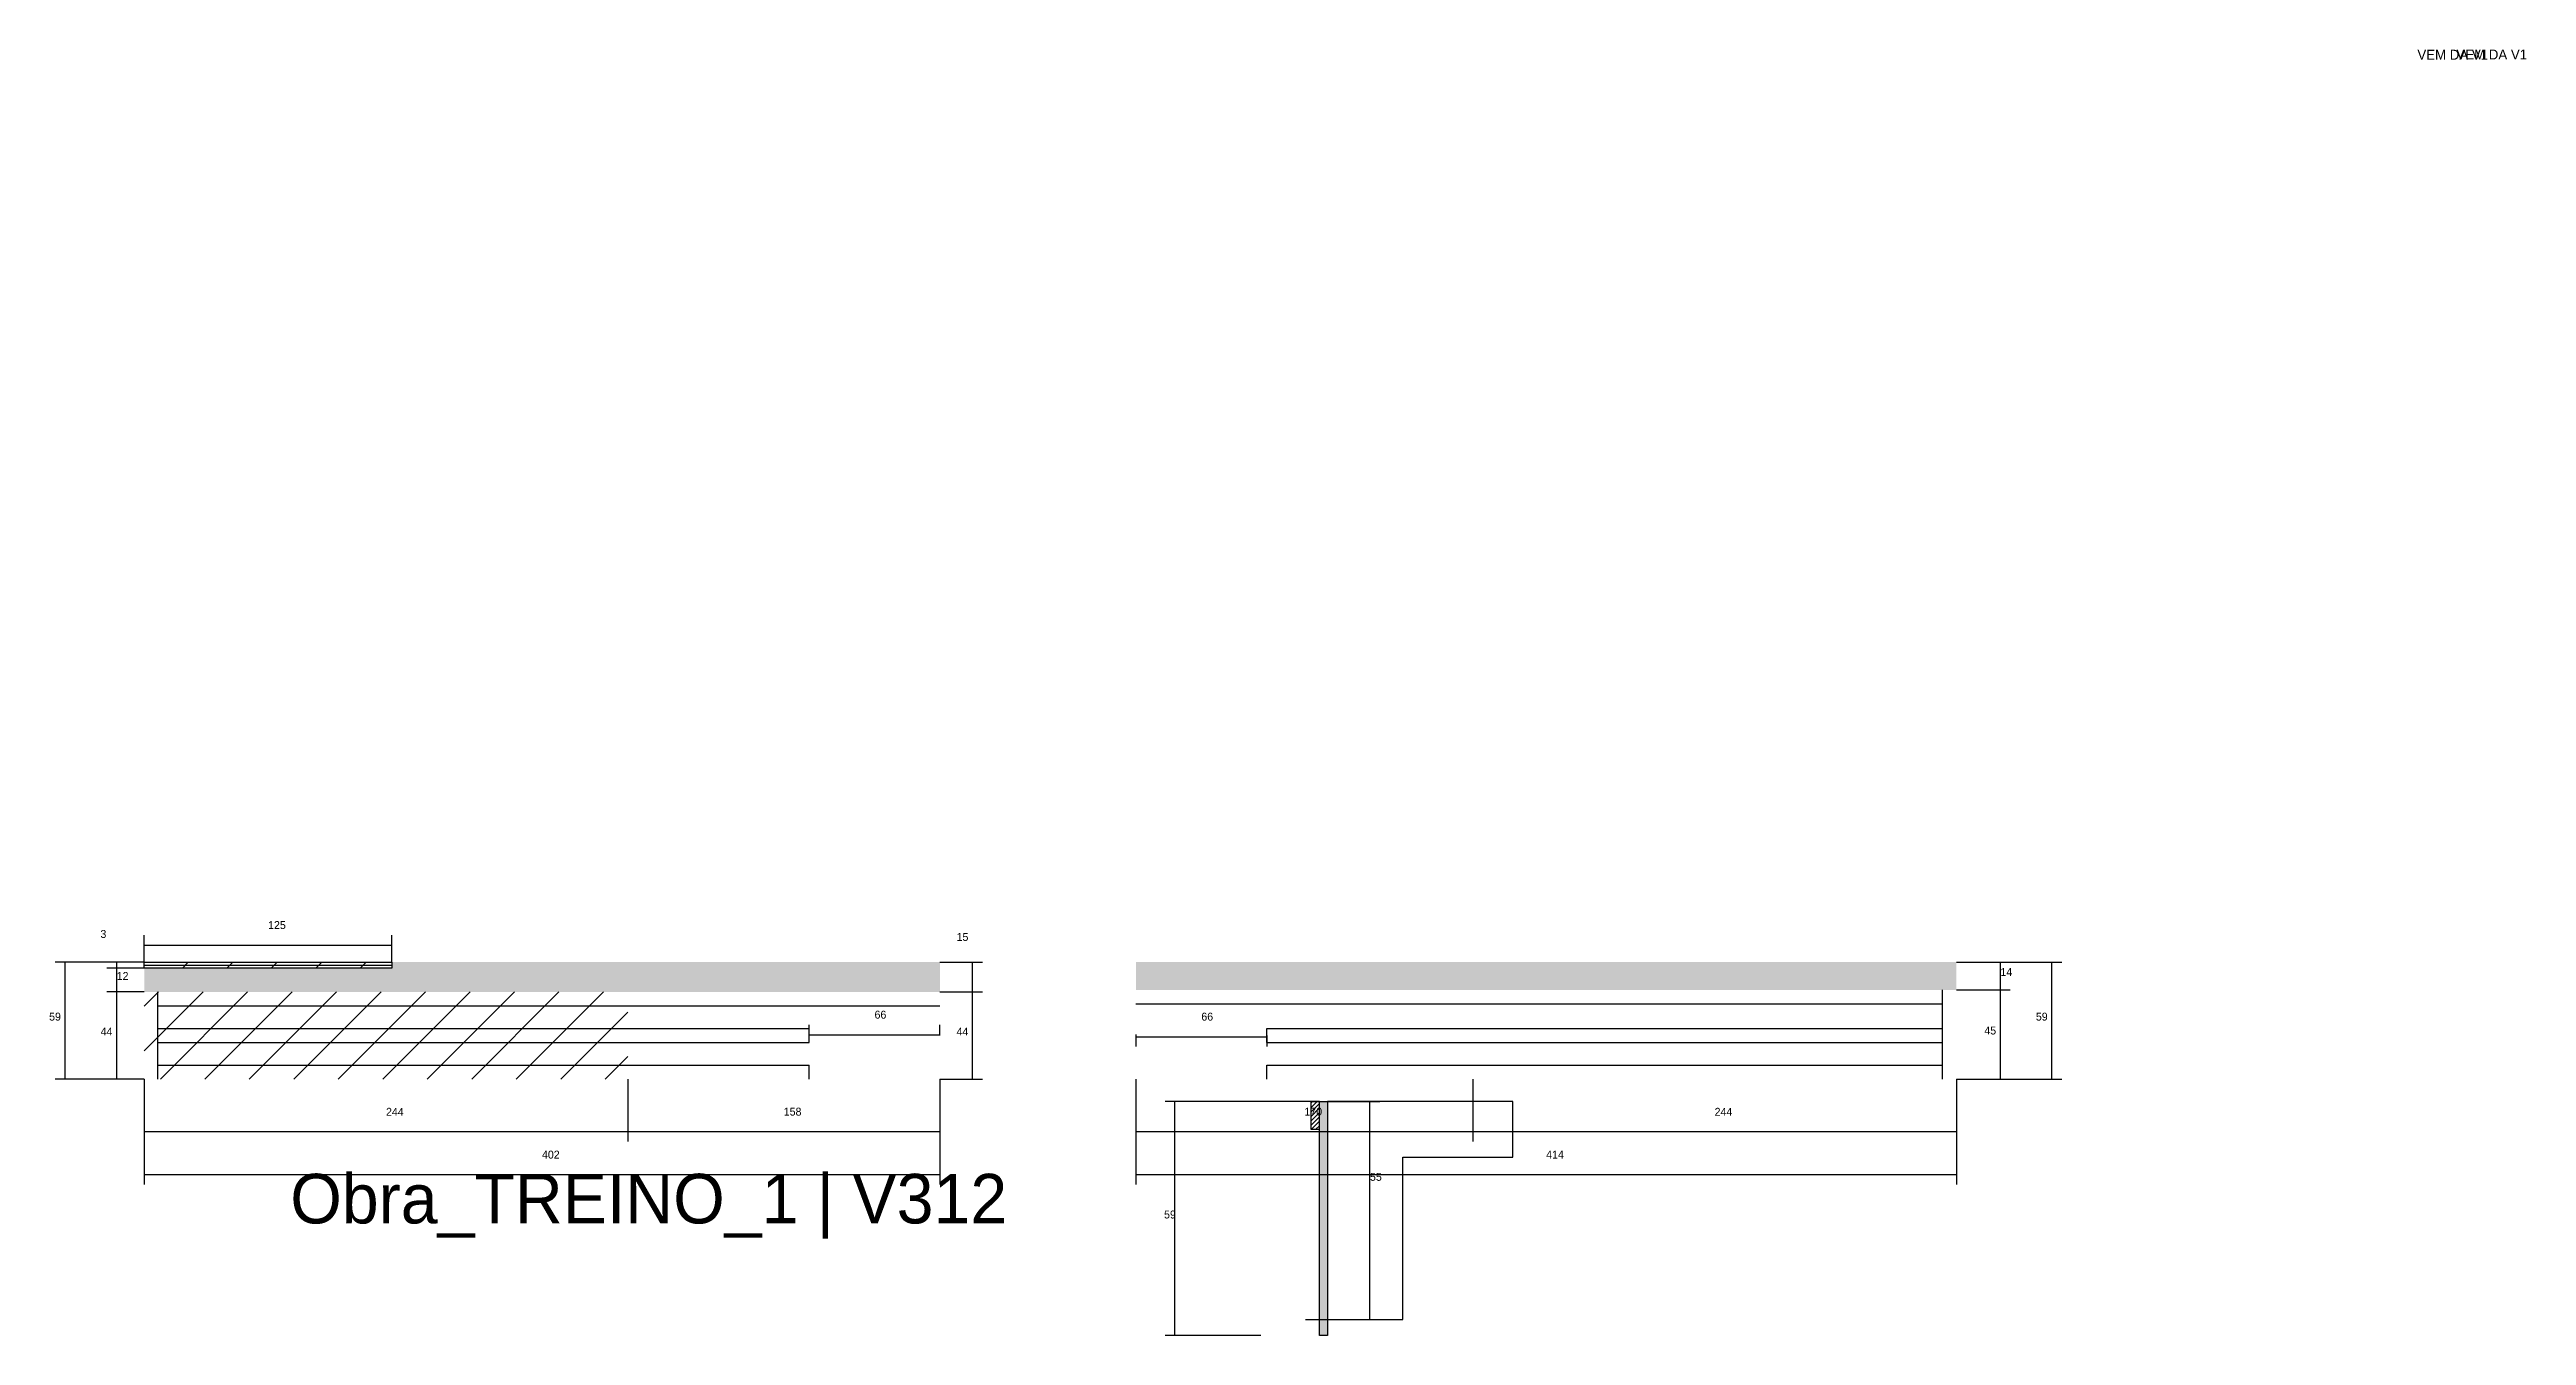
# Model space of a CAD drawing. Header units: metres. Extents: x -65046 to 21926, y -45195 to 1016.
# Drawn here: x 1479 to 2728, y -1266 to -618 of the extents above; entities that cross this region are included whole.
import ezdxf

# ---------------------------------------------------------------- set-up
doc = ezdxf.new("R2010")
doc.units = ezdxf.units.M
for name, color, linetype in [('CONCRETO', 251, 'Continuous'), ('COTA', 241, 'Continuous'), ('Hachura', 253, 'Continuous'), ('LABEL_ID', 3, 'Continuous'), ('Madeira', 126, 'Continuous'), ('Painéis', 200, 'Continuous'), ('REAPROVEITAMENTO', 251, 'Continuous'), ('SARR_2.2x7', 40, 'Continuous'), ('SARR_EDITAR', 141, 'Continuous'), ('Texto Seção', 7, 'Continuous')]:
    doc.layers.add(name, color=color, linetype=linetype)

msp = doc.modelspace()

# ---------------------------------------------------------------- hatches: boundary and pattern name
at = {"layer": 'COTA'}
h = msp.add_hatch(dxfattribs=at)
h.set_pattern_fill('AR-CONC', scale=0.03)
h.paths.add_polyline_path([(1927.8, -1093.2), (1927.8, -1078.2), (1927.8, -1078.2), (1651.3, -1078.2), (1651.3, -1078.2), (1651.3, -1081.2), (1651.3, -1081.2), (1526.3, -1081.2), (1526.3, -1081.2), (1526.3, -1093.2), (1526.3, -1093.2), (1927.8, -1093.2)])
h = msp.add_hatch(dxfattribs=at)
h.set_pattern_fill('AR-CONC', scale=0.03)
h.paths.add_polyline_path([(2026.7, -1078.2), (2026.7, -1092.2), (2026.7, -1092.2), (2440.7, -1092.2), (2440.7, -1092.2), (2440.7, -1078.2), (2440.7, -1078.2), (2026.7, -1078.2)])
at = {"layer": 'Hachura'}
h = msp.add_hatch(dxfattribs=at)
h.set_pattern_fill('ANSI31', scale=0.5)
h.paths.add_polyline_path([(2114.9, -1162.5), (2119.3, -1162.5), (2119.3, -1162.5), (2119.3, -1148.5), (2119.3, -1148.5), (2114.9, -1148.5), (2114.9, -1148.5), (2114.9, -1162.5)])
h = msp.add_hatch(color=8, dxfattribs=at)
h.dxf.hatch_style = 1
h.paths.add_polyline_path([(2119.3, -1148.5), (2123.3, -1148.5), (2123.3, -1148.5), (2123.3, -1266.5), (2123.3, -1266.5), (2119.3, -1266.5), (2119.3, -1266.5), (2119.3, -1148.5)])
at = {"layer": 'REAPROVEITAMENTO'}
h = msp.add_hatch(dxfattribs=at)
h.set_pattern_fill('ANSI31', scale=5)
h.paths.add_polyline_path([(1651.3, -1081.2), (1651.3, -1078.2), (1651.3, -1078.2), (1526.3, -1078.2), (1526.3, -1078.2), (1526.3, -1081.2), (1526.3, -1081.2), (1651.3, -1081.2)])
h = msp.add_hatch(dxfattribs=at)
h.set_pattern_fill('ANSI31', scale=5)
h.paths.add_polyline_path([(1526.3, -1093.2), (1526.3, -1137.2), (1526.3, -1137.2), (1770.3, -1137.2), (1770.3, -1137.2), (1770.3, -1093.2), (1770.3, -1093.2), (1526.3, -1093.2)])

# ---------------------------------------------------------------- linework, layer by layer
at = {"layer": 'CONCRETO'}
msp.add_lwpolyline([(2216.9, -1176.5), (2216.9, -1148.5), (2123.3, -1148.5), (2123.3, -1176.5), (2123.3, -1176.5), (2123.3, -1258.5), (2161.3, -1258.5), (2161.3, -1176.5)], close=True, dxfattribs=at)
at = {"layer": 'COTA'}
for p, q in [((1526.3, -1078.2), (1526.3, -1064.6)), ((1526.3, -1069.6), (1651.3, -1069.6)), ((1651.3, -1078.2), (1651.3, -1064.6)), ((1526.3, -1078.2), (1481.4, -1078.2)), ((1486.4, -1137.2), (1486.4, -1078.2)), ((1526.3, -1078.2), (1507.4, -1078.2)), ((1526.3, -1081.2), (1507.4, -1081.2)), ((1526.3, -1081.2), (1507.4, -1081.2)), ((1512.4, -1081.2), (1512.4, -1078.2)), ((1512.4, -1093.2), (1512.4, -1081.2)), ((1927.8, -1078.2), (1949.3, -1078.2)), ((1944.3, -1093.2), (1944.3, -1078.2)), ((2440.7, -1078.2), (2467.9, -1078.2)), ((2440.7, -1078.2), (2493.9, -1078.2)), ((2462.9, -1092.2), (2462.9, -1078.2)), ((2488.9, -1137.2), (2488.9, -1078.2)), ((1526.3, -1093.2), (1507.4, -1093.2)), ((1526.3, -1093.2), (1507.4, -1093.2)), ((1512.4, -1137.2), (1512.4, -1093.2)), ((1927.8, -1093.2), (1949.3, -1093.2)), ((1927.8, -1093.2), (1949.3, -1093.2)), ((1944.3, -1137.2), (1944.3, -1093.2)), ((2440.7, -1092.2), (2467.9, -1092.2)), ((2440.7, -1092.2), (2467.9, -1092.2)), ((2462.9, -1137.2), (2462.9, -1092.2)), ((1526.3, -1137.2), (1481.4, -1137.2)), ((1526.3, -1137.2), (1507.4, -1137.2)), ((1526.3, -1137.2), (1526.3, -1168.7)), ((1526.3, -1137.2), (1526.3, -1190.4)), ((1770.3, -1137.2), (1770.3, -1168.7)), ((1770.3, -1137.2), (1770.3, -1168.7)), ((1927.8, -1137.2), (1927.8, -1168.7)), ((1927.8, -1137.2), (1927.8, -1190.4)), ((1927.8, -1137.2), (1949.3, -1137.2)), ((2026.7, -1137.2), (2026.7, -1168.7)), ((2026.7, -1137.2), (2026.7, -1190.4)), ((2196.7, -1137.2), (2196.7, -1168.7)), ((2196.7, -1137.2), (2196.7, -1168.7)), ((2440.7, -1137.2), (2440.7, -1168.7)), ((2440.7, -1137.2), (2440.7, -1190.4)), ((2440.7, -1137.2), (2467.9, -1137.2)), ((2440.7, -1137.2), (2493.9, -1137.2)), ((2114.9, -1148.5), (2041.4, -1148.5)), ((2046.4, -1266.5), (2046.4, -1148.5)), ((2114.9, -1148.5), (2149.8, -1148.5)), ((2144.8, -1258.5), (2144.8, -1148.5)), ((1526.3, -1163.7), (1770.3, -1163.7)), ((1770.3, -1163.7), (1927.8, -1163.7)), ((2026.7, -1163.7), (2196.7, -1163.7)), ((2196.7, -1163.7), (2440.7, -1163.7)), ((1526.3, -1185.4), (1927.8, -1185.4)), ((2026.7, -1185.4), (2440.7, -1185.4)), ((2112.3, -1258.5), (2149.8, -1258.5)), ((2089.7, -1266.5), (2041.4, -1266.5))]:
    msp.add_line(p, q, dxfattribs=at)
at = {"layer": 'Madeira'}
msp.add_lwpolyline([(2114.9, -1162.5), (2119.3, -1162.5), (2119.3, -1148.5), (2114.9, -1148.5)], close=True, dxfattribs=at)
at = {"layer": 'Painéis'}
for p, q in [((1861.8, -1115.2), (1861.8, -1109.8)), ((1927.8, -1115.2), (1927.8, -1109.8)), ((1861.8, -1114.8), (1927.8, -1114.8)), ((2026.7, -1114.7), (2026.7, -1120.8)), ((2026.7, -1115.8), (2092.7, -1115.8)), ((2092.7, -1115.2), (2092.7, -1120.8))]:
    msp.add_line(p, q, dxfattribs=at)
for points in [[(1526.3, -1078.2), (1651.3, -1078.2), (1651.3, -1081.2), (1526.3, -1081.2)], [(2119.3, -1148.5), (2123.3, -1148.5), (2123.3, -1266.5), (2119.3, -1266.5)]]:
    msp.add_lwpolyline(points, close=True, dxfattribs=at)
at = {"layer": 'SARR_2.2x7'}
for p, q in [((1533.2, -1137.2), (1533.2, -1093.2)), ((2026.7, -1099.2), (2196.7, -1099.2)), ((2196.7, -1099.2), (2433.7, -1099.2)), ((2433.7, -1137.2), (2433.7, -1092.2)), ((1533.2, -1100.2), (1770.3, -1100.2)), ((1533.2, -1111.7), (1770.3, -1111.7)), ((1770.3, -1100.2), (1927.8, -1100.2)), ((1770.3, -1111.7), (1861.8, -1111.7)), ((1861.8, -1118.7), (1861.8, -1111.7)), ((2092.7, -1111.7), (2196.7, -1111.7)), ((2092.7, -1118.7), (2092.7, -1111.7)), ((2196.7, -1111.7), (2433.7, -1111.7)), ((1533.2, -1118.7), (1770.3, -1118.7)), ((1770.3, -1118.7), (1861.8, -1118.7)), ((2092.7, -1118.7), (2196.7, -1118.7)), ((2196.7, -1118.7), (2433.7, -1118.7)), ((1533.2, -1130.2), (1770.3, -1130.2)), ((1770.3, -1130.2), (1861.8, -1130.2)), ((1861.8, -1137.2), (1861.8, -1130.2)), ((2092.7, -1130.2), (2196.7, -1130.2)), ((2092.7, -1137.2), (2092.7, -1130.2)), ((2196.7, -1130.2), (2433.7, -1130.2))]:
    msp.add_line(p, q, dxfattribs=at)
at = {"layer": 'SARR_EDITAR'}
msp.add_line((1526.3, -1079.7), (1651.3, -1079.7), dxfattribs=at)

# ---------------------------------------------------------------- texts
at = {"layer": 'COTA'}
for s, p in [('3', (1504.2, -1066)), ('125', (1588.8, -1061.5)), ('15', (1936.2, -1067.5)), ('12', (1512.4, -1087.2)), ('14', (2462.9, -1085.2)), ('59', (1478.3, -1107.7)), ('44', (1504.3, -1115.2)), ('44', (1936.2, -1115.2)), ('45', (2454.8, -1114.7)), ('59', (2480.8, -1107.7)), ('244', (1648.3, -1155.7)), ('158', (1849, -1155.6)), ('170', (2111.7, -1155.6)), ('244', (2318.7, -1155.7)), ('402', (1727, -1177.3)), ('414', (2233.7, -1177.3)), ('55', (2144.8, -1188.5)), ('59', (2040.9, -1207.5))]:
    msp.add_text(s, height=4, dxfattribs=at).set_placement(p)
at = {"layer": 'LABEL_ID'}
msp.add_text('Obra_TREINO_1 | V312', height=25, dxfattribs=at).set_placement((1600, -1210))
at = {"layer": 'Painéis'}
for p in [(1894.8, -1106.7), (2059.7, -1107.7)]:
    msp.add_text('66', height=4, dxfattribs=at).set_placement(p)
at = {"layer": 'Texto Seção'}
for p in [(2673.3, -623), (2693, -622.9)]:
    msp.add_text('VEM DA V1', height=5, dxfattribs=at).set_placement(p)

doc.saveas('drawing.dxf')
